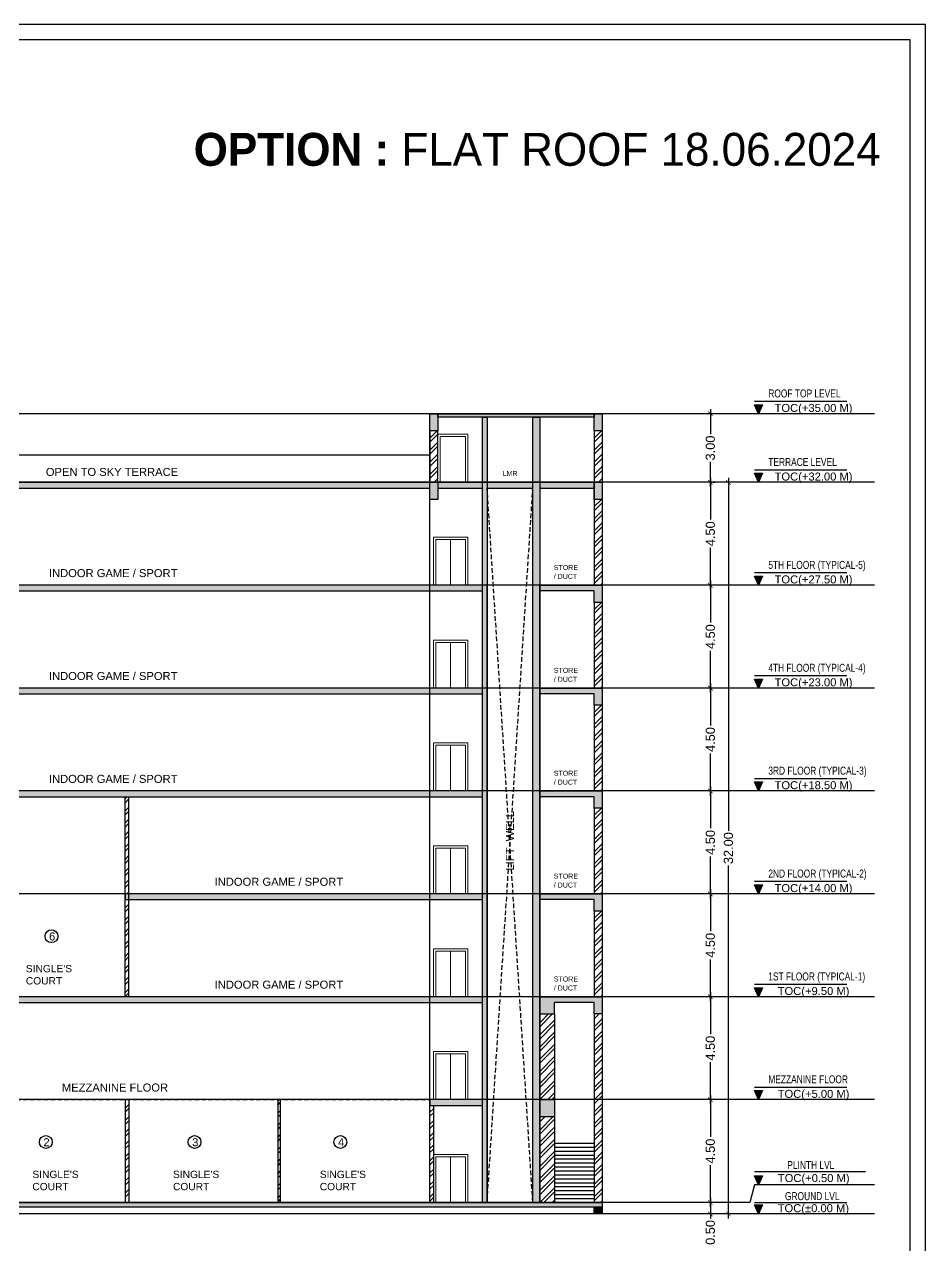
# Model space of a CAD drawing. Header units: millimetres. Extents: x -634016 to -633680, y -35980 to -35884.
# Drawn here: x -633719.6 to -633680.2, y -35937.5 to -35884.1 of the extents above; entities that cross this region are included whole.
import ezdxf
from ezdxf.enums import TextEntityAlignment as Align

# ---------------------------------------------------------------- set-up
doc = ezdxf.new("R2010")
doc.units = ezdxf.units.MM
doc.header["$LTSCALE"] = 200
doc.header["$MEASUREMENT"] = 0
doc.header["$PDMODE"] = 3
doc.linetypes.add('HIDDEN', pattern=[0.375, 0.25, -0.125])
doc.linetypes.add('SECTION 1$0$LEVELS$0$CENTER', pattern=[50.8, 31.75, -6.35, 6.35, -6.35])
doc.layers.get('0').update_dxf_attribs({"linetype": 'CONTINUOUS'})
doc.layers.get('DEFPOINTS').update_dxf_attribs({"color": 11, "linetype": 'CONTINUOUS'})
for name, color, linetype in [('a-grid', 251, 'SECTION 1$0$LEVELS$0$CENTER'), ('a-level mark', 7, 'CONTINUOUS'), ('a-rcc', 7, 'CONTINUOUS'), ('a-text', 7, 'CONTINUOUS'), ('COL', 253, 'CONTINUOUS'), ('hatch', 253, 'CONTINUOUS'), ('STAIR', 252, 'CONTINUOUS'), ('Wall', 7, 'CONTINUOUS')]:
    doc.layers.add(name, color=color, linetype=linetype)
for name, color, linetype, lineweight in [('DIM', 11, 'CONTINUOUS', 25), ('LEGEND', 3, 'CONTINUOUS', 25), ('Text', 7, 'CONTINUOUS', 100)]:
    doc.layers.add(name, color=color, linetype=linetype, lineweight=lineweight)
doc.styles.add('Arial', font='arial.ttf')
doc.styles.add('LODHA STANDERD', font='sanss___.ttf')
doc.styles.add('style1', font='arial.ttf', dxfattribs={"height": 6})
doc.dimstyles.new('Copy of STANDARD', dxfattribs={"dimtxt": 0.4, "dimasz": 0.2, "dimexe": 0.2, "dimexo": 0.2, "dimgap": 0.09, "dimtad": 0, "dimzin": 0, "dimdsep": 46, "dimtxsty": 'Arial', "dimblk": 'ARCHTICK', "dimcen": 0.09, "dimdle": 0.2, "dimclrd": 253, "dimclre": 253, "dimclrt": 7, "dimadec": 0, "dimazin": 0, "dimtfac": 1, "dimtofl": 0, "dimtmove": 0, "dimatfit": 3, "dimldrblk": 'ARCHTICK', "dimfxl": 0.18, "dimtolj": 1, "dimtzin": 0, "dimarcsym": 0})
pattern_1 = [(45, (914.57083, -24.0002), (-0.26516504294, 0.26516504294), []), (45, (914.7476, -24.0002), (-0.26516504294, 0.26516504294), [])]
pattern_2 = [(45, (1973.47316, -250.89593), (-0.26516504294, 0.26516504294), []), (45, (1973.64993, -250.89593), (-0.26516504294, 0.26516504294), [])]

# ---------------------------------------------------------------- blocks, each defined once
blk = doc.blocks.new('_ArchTick')
at = {"color": 0, "linetype": 'ByBlock', "const_width": 0.15}
blk.add_lwpolyline([(-0.5, -0.5), (0.5, 0.5)], dxfattribs=at)
blk = doc.blocks.new('*D130')
at = {"layer": 'DEFPOINTS', "color": 0, "transparency": 16777216}
for p in [(-633689.603, -35931.166), (-633689.603, -35931.166), (-633689.603, -35935.666)]:
    blk.add_point(p, dxfattribs=at)
at = {"layer": 'DIM', "color": 253, "lineweight": -2, "transparency": 16777216}
for p, q in [((-633689.603, -35930.966), (-633689.603, -35932.799)), ((-633689.803, -35931.166), (-633689.803, -35931.166)), ((-633689.603, -35935.866), (-633689.603, -35934.033)), ((-633689.803, -35935.666), (-633689.803, -35935.666))]:
    blk.add_line(p, q, dxfattribs=at)
at = {"layer": 'DIM', "color": 253, "lineweight": -2, "transparency": 16777216, "xscale": 0.2, "yscale": 0.2, "zscale": 0.2}
for p, rotation in [((-633689.603, -35931.166), 90), ((-633689.603, -35935.666), 270)]:
    blk.add_blockref('_ArchTick', p, dxfattribs=dict(at, rotation=rotation))
at = {"layer": 'DIM', "color": 7, "transparency": 16777216, "insert": (-633689.603, -35933.416), "char_height": 0.4, "attachment_point": 5, "rotation": 90, "style": 'Arial'}
blk.add_mtext('\\A1;4.50', dxfattribs=at)
blk = doc.blocks.new('*D131')
at = {"layer": 'DEFPOINTS', "color": 0, "transparency": 16777216}
for p in [(-633689.603, -35926.666), (-633689.603, -35926.666), (-633689.603, -35931.166)]:
    blk.add_point(p, dxfattribs=at)
at = {"layer": 'DIM', "color": 253, "lineweight": -2, "transparency": 16777216}
for p, q in [((-633689.803, -35926.666), (-633689.803, -35926.666)), ((-633689.603, -35926.466), (-633689.603, -35928.299)), ((-633689.603, -35931.366), (-633689.603, -35929.533)), ((-633689.803, -35931.166), (-633689.803, -35931.166))]:
    blk.add_line(p, q, dxfattribs=at)
at = {"layer": 'DIM', "color": 253, "lineweight": -2, "transparency": 16777216, "xscale": 0.2, "yscale": 0.2, "zscale": 0.2}
for p, rotation in [((-633689.603, -35926.666), 90), ((-633689.603, -35931.166), 270)]:
    blk.add_blockref('_ArchTick', p, dxfattribs=dict(at, rotation=rotation))
at = {"layer": 'DIM', "color": 7, "transparency": 16777216, "insert": (-633689.603, -35928.916), "char_height": 0.4, "attachment_point": 5, "rotation": 90, "style": 'Arial'}
blk.add_mtext('\\A1;4.50', dxfattribs=at)
blk = doc.blocks.new('*D132')
at = {"layer": 'DEFPOINTS', "color": 0, "transparency": 16777216}
for p in [(-633689.603, -35922.166), (-633689.603, -35922.166), (-633689.603, -35926.666)]:
    blk.add_point(p, dxfattribs=at)
at = {"layer": 'DIM', "color": 253, "lineweight": -2, "transparency": 16777216}
for p, q in [((-633689.803, -35922.166), (-633689.803, -35922.166)), ((-633689.603, -35921.966), (-633689.603, -35923.799)), ((-633689.603, -35926.866), (-633689.603, -35925.033)), ((-633689.803, -35926.666), (-633689.803, -35926.666))]:
    blk.add_line(p, q, dxfattribs=at)
at = {"layer": 'DIM', "color": 253, "lineweight": -2, "transparency": 16777216, "xscale": 0.2, "yscale": 0.2, "zscale": 0.2}
for p, rotation in [((-633689.603, -35922.166), 90), ((-633689.603, -35926.666), 270)]:
    blk.add_blockref('_ArchTick', p, dxfattribs=dict(at, rotation=rotation))
at = {"layer": 'DIM', "color": 7, "transparency": 16777216, "insert": (-633689.603, -35924.416), "char_height": 0.4, "attachment_point": 5, "rotation": 90, "style": 'Arial'}
blk.add_mtext('\\A1;4.50', dxfattribs=at)
blk = doc.blocks.new('*D133')
at = {"layer": 'DEFPOINTS', "color": 0, "transparency": 16777216}
for p in [(-633689.603, -35917.666), (-633689.603, -35917.666), (-633689.603, -35922.166)]:
    blk.add_point(p, dxfattribs=at)
at = {"layer": 'DIM', "color": 253, "lineweight": -2, "transparency": 16777216}
for p, q in [((-633689.603, -35917.466), (-633689.603, -35919.299)), ((-633689.803, -35917.666), (-633689.803, -35917.666)), ((-633689.603, -35922.366), (-633689.603, -35920.533)), ((-633689.803, -35922.166), (-633689.803, -35922.166))]:
    blk.add_line(p, q, dxfattribs=at)
at = {"layer": 'DIM', "color": 253, "lineweight": -2, "transparency": 16777216, "xscale": 0.2, "yscale": 0.2, "zscale": 0.2}
for p, rotation in [((-633689.603, -35917.666), 90), ((-633689.603, -35922.166), 270)]:
    blk.add_blockref('_ArchTick', p, dxfattribs=dict(at, rotation=rotation))
at = {"layer": 'DIM', "color": 7, "transparency": 16777216, "insert": (-633689.603, -35919.916), "char_height": 0.4, "attachment_point": 5, "rotation": 90, "style": 'Arial'}
blk.add_mtext('\\A1;4.50', dxfattribs=at)
blk = doc.blocks.new('*D134')
at = {"layer": 'DEFPOINTS', "color": 0, "transparency": 16777216}
for p in [(-633689.603, -35913.166), (-633689.603, -35913.166), (-633689.603, -35917.666)]:
    blk.add_point(p, dxfattribs=at)
at = {"layer": 'DIM', "color": 253, "lineweight": -2, "transparency": 16777216}
for p, q in [((-633689.803, -35913.166), (-633689.803, -35913.166)), ((-633689.603, -35912.966), (-633689.603, -35914.799)), ((-633689.603, -35917.866), (-633689.603, -35916.033)), ((-633689.803, -35917.666), (-633689.803, -35917.666))]:
    blk.add_line(p, q, dxfattribs=at)
at = {"layer": 'DIM', "color": 253, "lineweight": -2, "transparency": 16777216, "xscale": 0.2, "yscale": 0.2, "zscale": 0.2}
for p, rotation in [((-633689.603, -35913.166), 90), ((-633689.603, -35917.666), 270)]:
    blk.add_blockref('_ArchTick', p, dxfattribs=dict(at, rotation=rotation))
at = {"layer": 'DIM', "color": 7, "transparency": 16777216, "insert": (-633689.603, -35915.416), "char_height": 0.4, "attachment_point": 5, "rotation": 90, "style": 'Arial'}
blk.add_mtext('\\A1;4.50', dxfattribs=at)
blk = doc.blocks.new('*D135')
at = {"layer": 'DEFPOINTS', "color": 0, "transparency": 16777216}
for p in [(-633689.603, -35908.666), (-633689.603, -35908.666), (-633689.603, -35913.166)]:
    blk.add_point(p, dxfattribs=at)
at = {"layer": 'DIM', "color": 253, "lineweight": -2, "transparency": 16777216}
for p, q in [((-633689.603, -35908.466), (-633689.603, -35910.299)), ((-633689.803, -35908.666), (-633689.803, -35908.666)), ((-633689.603, -35913.366), (-633689.603, -35911.533)), ((-633689.803, -35913.166), (-633689.803, -35913.166))]:
    blk.add_line(p, q, dxfattribs=at)
at = {"layer": 'DIM', "color": 253, "lineweight": -2, "transparency": 16777216, "xscale": 0.2, "yscale": 0.2, "zscale": 0.2}
for p, rotation in [((-633689.603, -35908.666), 90), ((-633689.603, -35913.166), 270)]:
    blk.add_blockref('_ArchTick', p, dxfattribs=dict(at, rotation=rotation))
at = {"layer": 'DIM', "color": 7, "transparency": 16777216, "insert": (-633689.603, -35910.916), "char_height": 0.4, "attachment_point": 5, "rotation": 90, "style": 'Arial'}
blk.add_mtext('\\A1;4.50', dxfattribs=at)
blk = doc.blocks.new('*D136')
at = {"layer": 'DEFPOINTS', "color": 0, "transparency": 16777216}
for p in [(-633688.811, -35904.166), (-633688.811, -35904.166), (-633688.811, -35936.166)]:
    blk.add_point(p, dxfattribs=at)
at = {"layer": 'DIM', "color": 253, "lineweight": -2, "transparency": 16777216}
for p, q in [((-633689.011, -35904.166), (-633689.011, -35904.166)), ((-633688.811, -35903.966), (-633688.811, -35919.402)), ((-633688.811, -35936.366), (-633688.811, -35920.93)), ((-633689.011, -35936.166), (-633689.011, -35936.166))]:
    blk.add_line(p, q, dxfattribs=at)
at = {"layer": 'DIM', "color": 253, "lineweight": -2, "transparency": 16777216, "xscale": 0.2, "yscale": 0.2, "zscale": 0.2}
for p, rotation in [((-633688.811, -35904.166), 90), ((-633688.811, -35936.166), 270)]:
    blk.add_blockref('_ArchTick', p, dxfattribs=dict(at, rotation=rotation))
at = {"layer": 'DIM', "color": 7, "transparency": 16777216, "insert": (-633688.811, -35920.166), "char_height": 0.4, "attachment_point": 5, "rotation": 90, "style": 'Arial'}
blk.add_mtext('\\A1;32.00', dxfattribs=at)
blk = doc.blocks.new('*D137')
at = {"layer": 'DEFPOINTS', "color": 0, "transparency": 16777216}
for p in [(-633689.603, -35935.666), (-633689.603, -35936.166), (-633689.603, -35936.166)]:
    blk.add_point(p, dxfattribs=at)
at = {"layer": 'DIM', "color": 253, "lineweight": -2, "transparency": 16777216}
for p, q in [((-633689.803, -35935.666), (-633689.803, -35935.666)), ((-633689.603, -35935.466), (-633689.603, -35936.166)), ((-633689.803, -35936.166), (-633689.803, -35936.166)), ((-633689.603, -35936.166), (-633689.603, -35936.366))]:
    blk.add_line(p, q, dxfattribs=at)
at = {"layer": 'DIM', "color": 253, "lineweight": -2, "transparency": 16777216, "xscale": 0.2, "yscale": 0.2, "zscale": 0.2}
for p, rotation in [((-633689.603, -35935.666), 90), ((-633689.603, -35936.166), 270)]:
    blk.add_blockref('_ArchTick', p, dxfattribs=dict(at, rotation=rotation))
at = {"layer": 'DIM', "color": 7, "transparency": 16777216, "insert": (-633689.603, -35936.974), "char_height": 0.4, "attachment_point": 5, "rotation": 90, "style": 'Arial'}
blk.add_mtext('\\A1;0.50', dxfattribs=at)
blk = doc.blocks.new('*D138')
at = {"layer": 'DEFPOINTS', "color": 0, "transparency": 16777216}
for p in [(-633689.687, -35904.166), (-633689.603, -35904.166), (-633689.603, -35908.666)]:
    blk.add_point(p, dxfattribs=at)
at = {"layer": 'DIM', "color": 253, "lineweight": -2, "transparency": 16777216}
for p, q in [((-633689.603, -35903.966), (-633689.603, -35905.799)), ((-633689.487, -35904.166), (-633689.403, -35904.166)), ((-633689.603, -35908.866), (-633689.603, -35907.033)), ((-633689.803, -35908.666), (-633689.803, -35908.666))]:
    blk.add_line(p, q, dxfattribs=at)
at = {"layer": 'DIM', "color": 253, "lineweight": -2, "transparency": 16777216, "xscale": 0.2, "yscale": 0.2, "zscale": 0.2}
for p, rotation in [((-633689.603, -35904.166), 90), ((-633689.603, -35908.666), 270)]:
    blk.add_blockref('_ArchTick', p, dxfattribs=dict(at, rotation=rotation))
at = {"layer": 'DIM', "color": 7, "transparency": 16777216, "insert": (-633689.603, -35906.416), "char_height": 0.4, "attachment_point": 5, "rotation": 90, "style": 'Arial'}
blk.add_mtext('\\A1;4.50', dxfattribs=at)
blk = doc.blocks.new('*D139')
at = {"layer": 'DEFPOINTS', "color": 0, "transparency": 16777216}
for p in [(-633689.611, -35901.166), (-633689.603, -35901.166), (-633689.687, -35904.166)]:
    blk.add_point(p, dxfattribs=at)
at = {"layer": 'DIM', "color": 253, "lineweight": -2, "transparency": 16777216}
for p, q in [((-633689.603, -35900.966), (-633689.603, -35902.057)), ((-633689.411, -35901.166), (-633689.403, -35901.166)), ((-633689.603, -35904.366), (-633689.603, -35903.274)), ((-633689.487, -35904.166), (-633689.403, -35904.166))]:
    blk.add_line(p, q, dxfattribs=at)
at = {"layer": 'DIM', "color": 253, "lineweight": -2, "transparency": 16777216, "xscale": 0.2, "yscale": 0.2, "zscale": 0.2}
for p, rotation in [((-633689.603, -35901.166), 90), ((-633689.603, -35904.166), 270)]:
    blk.add_blockref('_ArchTick', p, dxfattribs=dict(at, rotation=rotation))
at = {"layer": 'DIM', "color": 7, "transparency": 16777216, "insert": (-633689.603, -35902.666), "char_height": 0.4, "attachment_point": 5, "rotation": 90, "style": 'Arial'}
blk.add_mtext('\\A1;3.00', dxfattribs=at)

msp = doc.modelspace()

# ---------------------------------------------------------------- hatches: boundary and pattern name
h = msp.add_hatch()
h.set_pattern_fill('ANSI32', color=8, style=0)
h.set_pattern_definition([(45, (1966.2867, -220.89593), (-0.26516504294, 0.26516504294), []), (45, (1966.4635, -220.89593), (-0.26516504294, 0.26516504294), [])])
h.paths.add_polyline_path([(-633701.519, -35901.916), (-633701.869, -35901.916), (-633701.869, -35904.166), (-633701.519, -35904.166)])
h = msp.add_hatch()
h.set_pattern_fill('ANSI32', color=8, style=0)
h.set_pattern_definition([(45, (1973.47316, -220.89593), (-0.26516504294, 0.26516504294), []), (45, (1973.64993, -220.89593), (-0.26516504294, 0.26516504294), [])])
h.paths.add_polyline_path([(-633694.332, -35901.916), (-633694.682, -35901.916), (-633694.682, -35904.166), (-633694.332, -35904.166)])
h = msp.add_hatch()
h.set_pattern_fill('ANSI32', color=8, style=0)
h.set_pattern_definition([(45, (1973.47316, -223.89593), (-0.26516504294, 0.26516504294), []), (45, (1973.64993, -223.89593), (-0.26516504294, 0.26516504294), [])])
h.paths.add_polyline_path([(-633694.332, -35904.916), (-633694.682, -35904.916), (-633694.682, -35908.666), (-633694.332, -35908.666)])
h = msp.add_hatch()
h.set_pattern_fill('ANSI32', color=8, style=0)
h.set_pattern_definition([(45, (1973.47316, -228.39593), (-0.26516504294, 0.26516504294), []), (45, (1973.64993, -228.39593), (-0.26516504294, 0.26516504294), [])])
h.paths.add_polyline_path([(-633694.332, -35909.416), (-633694.682, -35909.416), (-633694.682, -35913.166), (-633694.332, -35913.166)])
h = msp.add_hatch()
h.set_pattern_fill('ANSI32', color=8, style=0)
h.set_pattern_definition([(45, (1973.47316, -232.89593), (-0.26516504294, 0.26516504294), []), (45, (1973.64993, -232.89593), (-0.26516504294, 0.26516504294), [])])
h.paths.add_polyline_path([(-633694.332, -35913.916), (-633694.682, -35913.916), (-633694.682, -35917.666), (-633694.332, -35917.666)])
h = msp.add_hatch()
h.set_pattern_fill('ANSI32', color=8, style=0)
h.set_pattern_definition(pattern_1)
h.paths.add_polyline_path([(-633721.726, -35922.166), (-633721.876, -35922.166), (-633721.876, -35926.666), (-633721.726, -35926.666)])
h.paths.add_polyline_path([(-633715.056, -35922.416), (-633715.206, -35922.416), (-633715.206, -35926.666), (-633715.056, -35926.666)])
h.paths.add_polyline_path([(-633715.056, -35917.916), (-633715.206, -35917.916), (-633715.206, -35922.166), (-633715.056, -35922.166)])
h = msp.add_hatch()
h.set_pattern_fill('ANSI32', color=8, style=0)
h.set_pattern_definition([(45, (1973.47316, -237.39593), (-0.26516504294, 0.26516504294), []), (45, (1973.64993, -237.39593), (-0.26516504294, 0.26516504294), [])])
h.paths.add_polyline_path([(-633694.332, -35918.416), (-633694.682, -35918.416), (-633694.682, -35922.166), (-633694.332, -35922.166)])
h = msp.add_hatch()
h.set_pattern_fill('ANSI32', color=8, style=0)
h.set_pattern_definition([(45, (1973.47316, -241.89593), (-0.26516504294, 0.26516504294), []), (45, (1973.64993, -241.89593), (-0.26516504294, 0.26516504294), [])])
h.paths.add_polyline_path([(-633694.332, -35922.916), (-633694.682, -35922.916), (-633694.682, -35926.666), (-633694.332, -35926.666)])
h = msp.add_hatch()
h.set_pattern_fill('ANSI32', color=8, style=0)
h.set_pattern_definition([(45, (1591.7416, -47.22778), (-0.26516504294, 0.26516504294), []), (45, (1591.91838, -47.22778), (-0.26516504294, 0.26516504294), [])])
h.paths.add_polyline_path([(-633696.419, -35927.416), (-633697.069, -35927.416), (-633697.069, -35931.166), (-633696.419, -35931.166)])
h = msp.add_hatch()
h.set_pattern_fill('ANSI32', color=8, style=0)
h.set_pattern_definition(pattern_2)
h.paths.add_polyline_path([(-633694.332, -35927.416), (-633694.682, -35927.416), (-633694.682, -35935.666), (-633694.332, -35935.666)])
h = msp.add_hatch()
h.set_pattern_fill('ANSI32', color=8, style=0)
h.set_pattern_definition(pattern_2)
h.paths.add_polyline_path([(-633728.945, -35931.916), (-633729.365, -35931.916), (-633729.365, -35935.666), (-633728.945, -35935.666)])
h.paths.add_polyline_path([(-633721.726, -35931.916), (-633722.593, -35931.916), (-633722.593, -35935.666), (-633721.726, -35935.666)])
h.paths.add_polyline_path([(-633715.049, -35931.166), (-633715.207, -35931.166), (-633715.207, -35935.666), (-633715.049, -35935.666)])
h.paths.add_polyline_path([(-633708.421, -35931.166), (-633708.529, -35931.166), (-633708.529, -35935.666), (-633708.421, -35935.666)])
h = msp.add_hatch()
h.set_pattern_fill('ANSI32', color=8, style=0)
h.set_pattern_definition(pattern_1)
h.paths.add_polyline_path([(-633701.719, -35931.416), (-633701.869, -35931.416), (-633701.869, -35935.666), (-633701.719, -35935.666)])
h = msp.add_hatch()
h.set_pattern_fill('ANSI32', color=8, style=0)
h.set_pattern_definition(pattern_2)
h.paths.add_polyline_path([(-633696.419, -35931.916), (-633697.069, -35931.916), (-633697.069, -35935.666), (-633696.419, -35935.666)])
at = {"layer": 'a-level mark'}
for points in [[(-633687.677, -35900.771), (-633687.318, -35900.771), (-633687.497, -35901.166)], [(-633687.677, -35903.771), (-633687.318, -35903.771), (-633687.497, -35904.166)], [(-633687.677, -35908.271), (-633687.318, -35908.271), (-633687.497, -35908.666)], [(-633687.677, -35912.771), (-633687.318, -35912.771), (-633687.497, -35913.166)], [(-633687.677, -35917.271), (-633687.318, -35917.271), (-633687.497, -35917.666)], [(-633687.677, -35921.771), (-633687.318, -35921.771), (-633687.497, -35922.166)], [(-633687.677, -35926.271), (-633687.318, -35926.271), (-633687.497, -35926.666)], [(-633687.677, -35930.771), (-633687.318, -35930.771), (-633687.497, -35931.166)], [(-633687.677, -35934.495), (-633687.318, -35934.495), (-633687.497, -35934.89)], [(-633687.677, -35935.771), (-633687.318, -35935.771), (-633687.497, -35936.166)]]:
    msp.add_hatch(color=9, dxfattribs=at).paths.add_polyline_path(points)
at = {"layer": 'COL'}
h = msp.add_hatch(color=256, dxfattribs=at)
h.dxf.hatch_style = 1
h.paths.add_polyline_path([(-633701.869, -35901.916), (-633701.519, -35901.916), (-633701.519, -35901.166), (-633701.869, -35901.166)])
h = msp.add_hatch(color=256, dxfattribs=at)
h.dxf.hatch_style = 1
h.paths.add_polyline_path([(-633694.682, -35901.316), (-633701.519, -35901.316), (-633701.519, -35901.166), (-633694.682, -35901.166)])
h = msp.add_hatch(color=256, dxfattribs=at)
h.dxf.hatch_style = 1
h.paths.add_polyline_path([(-633699.369, -35935.666), (-633699.569, -35935.666), (-633699.569, -35901.316), (-633699.369, -35901.316)])
h = msp.add_hatch(color=256, dxfattribs=at)
h.dxf.hatch_style = 1
h.paths.add_polyline_path([(-633697.069, -35935.666), (-633697.369, -35935.666), (-633697.369, -35901.316), (-633697.069, -35901.316)])
h = msp.add_hatch(color=256, dxfattribs=at)
h.dxf.hatch_style = 1
h.paths.add_polyline_path([(-633694.682, -35901.916), (-633694.332, -35901.916), (-633694.332, -35901.166), (-633694.682, -35901.166)])
h = msp.add_hatch(color=256, dxfattribs=at)
h.dxf.hatch_style = 1
h.paths.add_polyline_path([(-633701.869, -35904.166), (-633735.645, -35904.166), (-633735.645, -35904.416), (-633701.869, -35904.416)])
h = msp.add_hatch(color=256, dxfattribs=at)
h.dxf.hatch_style = 1
h.paths.add_polyline_path([(-633701.869, -35904.916), (-633701.519, -35904.916), (-633701.519, -35904.166), (-633701.869, -35904.166)])
h = msp.add_hatch(color=256, dxfattribs=at)
h.dxf.hatch_style = 1
h.paths.add_polyline_path([(-633694.682, -35904.166), (-633697.069, -35904.166), (-633697.069, -35904.416), (-633694.682, -35904.416)])
h.paths.add_polyline_path([(-633697.369, -35904.166), (-633699.369, -35904.166), (-633699.369, -35904.416), (-633697.369, -35904.416)])
h.paths.add_polyline_path([(-633699.569, -35904.166), (-633701.519, -35904.166), (-633701.519, -35904.416), (-633699.569, -35904.416)])
h = msp.add_hatch(color=256, dxfattribs=at)
h.dxf.hatch_style = 1
h.paths.add_polyline_path([(-633694.682, -35904.916), (-633694.332, -35904.916), (-633694.332, -35904.166), (-633694.682, -35904.166)])
h = msp.add_hatch(color=256, dxfattribs=at)
h.dxf.hatch_style = 1
h.paths.add_polyline_path([(-633699.569, -35908.666), (-633729.215, -35908.666), (-633729.215, -35908.916), (-633699.569, -35908.916)])
h = msp.add_hatch(color=256, dxfattribs=at)
h.dxf.hatch_style = 1
h.paths.add_polyline_path([(-633694.332, -35917.666), (-633697.069, -35917.666), (-633697.069, -35917.916), (-633694.682, -35917.916), (-633694.682, -35918.416), (-633694.332, -35918.416)])
h.paths.add_polyline_path([(-633694.332, -35913.166), (-633697.069, -35913.166), (-633697.069, -35913.416), (-633694.682, -35913.416), (-633694.682, -35913.916), (-633694.332, -35913.916)])
h.paths.add_polyline_path([(-633694.332, -35908.666), (-633697.069, -35908.666), (-633697.069, -35908.916), (-633694.682, -35908.916), (-633694.682, -35909.416), (-633694.332, -35909.416)])
h = msp.add_hatch(color=256, dxfattribs=at)
h.dxf.hatch_style = 1
h.paths.add_polyline_path([(-633694.682, -35909.416), (-633694.332, -35909.416), (-633694.332, -35908.666), (-633694.682, -35908.666)])
h = msp.add_hatch(color=256, dxfattribs=at)
h.dxf.hatch_style = 1
h.paths.add_polyline_path([(-633699.569, -35913.166), (-633729.215, -35913.166), (-633729.215, -35913.416), (-633699.569, -35913.416)])
h = msp.add_hatch(color=256, dxfattribs=at)
h.dxf.hatch_style = 1
h.paths.add_polyline_path([(-633694.332, -35922.166), (-633697.069, -35922.166), (-633697.069, -35922.416), (-633694.682, -35922.416), (-633694.682, -35922.916), (-633694.332, -35922.916)])
h.paths.add_polyline_path([(-633694.682, -35918.416), (-633694.332, -35918.416), (-633694.332, -35917.666), (-633697.069, -35917.666), (-633697.069, -35917.916), (-633694.682, -35917.916)])
h.paths.add_polyline_path([(-633694.332, -35913.166), (-633697.069, -35913.166), (-633697.069, -35913.416), (-633694.682, -35913.416), (-633694.682, -35913.916), (-633694.332, -35913.916)])
h = msp.add_hatch(color=256, dxfattribs=at)
h.dxf.hatch_style = 1
h.paths.add_polyline_path([(-633699.569, -35917.666), (-633729.215, -35917.666), (-633729.215, -35917.916), (-633699.569, -35917.916)])
h = msp.add_hatch(color=256, dxfattribs=at)
h.dxf.hatch_style = 1
h.paths.add_polyline_path([(-633699.569, -35922.166), (-633715.206, -35922.166), (-633715.206, -35922.416), (-633699.569, -35922.416)])
h = msp.add_hatch(color=256, dxfattribs=at)
h.dxf.hatch_style = 1
h.paths.add_polyline_path([(-633699.569, -35926.666), (-633728.945, -35926.666), (-633728.945, -35926.916), (-633699.569, -35926.916)])
h = msp.add_hatch(color=256, dxfattribs=at)
h.dxf.hatch_style = 1
h.paths.add_polyline_path([(-633697.069, -35926.666), (-633697.069, -35927.416), (-633696.419, -35927.416), (-633696.419, -35926.916), (-633694.682, -35926.916), (-633694.682, -35927.416), (-633694.332, -35927.416), (-633694.332, -35926.666)])
h.paths.add_polyline_path([(-633696.419, -35931.916), (-633696.419, -35931.166), (-633697.069, -35931.166), (-633697.069, -35931.916)])
h = msp.add_hatch(color=256, dxfattribs=at)
h.dxf.hatch_style = 1
h.paths.add_polyline_path([(-633699.569, -35931.166), (-633701.869, -35931.166), (-633701.869, -35931.416), (-633699.569, -35931.416)])
h = msp.add_hatch(color=256, dxfattribs=at)
h.dxf.hatch_style = 1
h.paths.add_polyline_path([(-633694.332, -35935.866), (-633694.332, -35935.666), (-633736.245, -35935.666), (-633736.245, -35935.866)])
h = msp.add_hatch(color=256, dxfattribs=at)
h.dxf.hatch_style = 1
h.paths.add_polyline_path([(-633694.332, -35936.166), (-633694.332, -35935.866), (-633694.682, -35935.866), (-633694.682, -35936.166)])

# ---------------------------------------------------------------- linework, layer by layer
for points in [[(-633680.187, -35980.035), (-633680.187, -35884.139), (-633847.473, -35884.139), (-633847.473, -35980.035)], [(-633680.867, -35979.355), (-633680.867, -35884.819), (-633846.793, -35884.819), (-633846.793, -35979.355)], [(-633699.369, -35935.666), (-633699.569, -35935.666), (-633699.569, -35901.316), (-633699.369, -35901.316)], [(-633697.069, -35935.666), (-633697.369, -35935.666), (-633697.369, -35901.316), (-633697.069, -35901.316)], [(-633701.869, -35904.166), (-633735.645, -35904.166), (-633735.645, -35904.416), (-633701.869, -35904.416)], [(-633699.569, -35904.166), (-633701.519, -35904.166), (-633701.519, -35904.416), (-633699.569, -35904.416)], [(-633697.369, -35904.166), (-633699.369, -35904.166), (-633699.369, -35904.416), (-633697.369, -35904.416)], [(-633694.682, -35904.166), (-633697.069, -35904.166), (-633697.069, -35904.416), (-633694.682, -35904.416)]]:
    msp.add_lwpolyline(points, close=True)
at = {"layer": 'a-grid', "ltscale": 0.2}
for p, q in [((-633682.418, -35901.166), (-633739.241, -35901.166)), ((-633682.418, -35904.166), (-633739.241, -35904.166)), ((-633682.418, -35908.666), (-633739.241, -35908.666)), ((-633682.418, -35913.166), (-633739.241, -35913.166)), ((-633682.418, -35917.666), (-633739.241, -35917.666)), ((-633682.418, -35922.166), (-633739.241, -35922.166)), ((-633682.418, -35926.666), (-633739.241, -35926.666)), ((-633682.418, -35931.166), (-633739.241, -35931.166)), ((-633696.419, -35933.069), (-633694.682, -35933.069)), ((-633696.419, -35933.242), (-633694.682, -35933.242)), ((-633696.419, -35933.415), (-633694.682, -35933.415)), ((-633696.419, -35933.588), (-633694.682, -35933.588)), ((-633696.419, -35933.761), (-633694.682, -35933.761)), ((-633696.419, -35933.934), (-633694.682, -35933.934)), ((-633696.419, -35934.107), (-633694.682, -35934.107)), ((-633696.419, -35934.28), (-633694.682, -35934.28)), ((-633696.419, -35934.453), (-633694.682, -35934.453)), ((-633696.419, -35934.626), (-633694.682, -35934.626)), ((-633696.419, -35934.799), (-633694.682, -35934.799)), ((-633696.419, -35934.972), (-633694.682, -35934.972)), ((-633696.419, -35935.145), (-633694.682, -35935.145)), ((-633696.419, -35935.318), (-633694.682, -35935.318)), ((-633696.419, -35935.491), (-633694.682, -35935.491)), ((-633682.418, -35936.166), (-633739.241, -35936.166))]:
    msp.add_line(p, q, dxfattribs=at)
at = {"layer": 'a-grid', "color": 7, "lineweight": 13, "ltscale": 0.2}
for p, q in [((-633700.969, -35906.666), (-633700.969, -35908.666)), ((-633700.969, -35911.166), (-633700.969, -35913.166)), ((-633700.969, -35915.666), (-633700.969, -35917.666)), ((-633700.969, -35920.166), (-633700.969, -35922.166)), ((-633700.969, -35924.666), (-633700.969, -35926.666)), ((-633700.969, -35929.166), (-633700.969, -35931.166)), ((-633700.969, -35933.666), (-633700.969, -35935.666))]:
    msp.add_line(p, q, dxfattribs=at)
for points in [[(-633700.219, -35902.066), (-633701.519, -35902.066), (-633701.519, -35904.166), (-633700.219, -35904.166)], [(-633700.319, -35902.166), (-633701.419, -35902.166), (-633701.419, -35904.166), (-633700.319, -35904.166)], [(-633700.219, -35906.566), (-633701.719, -35906.566), (-633701.719, -35908.666), (-633700.219, -35908.666)], [(-633700.319, -35906.666), (-633701.619, -35906.666), (-633701.619, -35908.666), (-633700.319, -35908.666)], [(-633700.219, -35911.066), (-633701.719, -35911.066), (-633701.719, -35913.166), (-633700.219, -35913.166)], [(-633700.319, -35911.166), (-633701.619, -35911.166), (-633701.619, -35913.166), (-633700.319, -35913.166)], [(-633700.219, -35915.566), (-633701.719, -35915.566), (-633701.719, -35917.666), (-633700.219, -35917.666)], [(-633700.319, -35915.666), (-633701.619, -35915.666), (-633701.619, -35917.666), (-633700.319, -35917.666)], [(-633700.219, -35920.066), (-633701.719, -35920.066), (-633701.719, -35922.166), (-633700.219, -35922.166)], [(-633700.319, -35920.166), (-633701.619, -35920.166), (-633701.619, -35922.166), (-633700.319, -35922.166)], [(-633700.219, -35924.566), (-633701.719, -35924.566), (-633701.719, -35926.666), (-633700.219, -35926.666)], [(-633700.319, -35924.666), (-633701.619, -35924.666), (-633701.619, -35926.666), (-633700.319, -35926.666)], [(-633700.219, -35929.066), (-633701.719, -35929.066), (-633701.719, -35931.166), (-633700.219, -35931.166)], [(-633700.319, -35929.166), (-633701.619, -35929.166), (-633701.619, -35931.166), (-633700.319, -35931.166)], [(-633700.219, -35933.566), (-633701.719, -35933.566), (-633701.719, -35935.666), (-633700.219, -35935.666)], [(-633700.319, -35933.666), (-633701.619, -35933.666), (-633701.619, -35935.666), (-633700.319, -35935.666)]]:
    msp.add_lwpolyline(points, close=True, dxfattribs=at)
at = {"layer": 'a-grid', "ltscale": 0.2}
msp.add_lwpolyline([(-633682.418, -35934.89), (-633687.677, -35934.89), (-633687.876, -35935.666), (-633739.241, -35935.666)], dxfattribs=at)
at = {"layer": 'a-level mark', "color": 2}
for p, q in [((-633687.677, -35900.616), (-633683.637, -35900.616)), ((-633687.677, -35903.616), (-633683.637, -35903.616)), ((-633687.677, -35908.116), (-633683.637, -35908.116)), ((-633687.677, -35912.616), (-633683.637, -35912.616)), ((-633687.677, -35917.116), (-633683.637, -35917.116)), ((-633687.677, -35921.616), (-633683.637, -35921.616)), ((-633687.677, -35926.116), (-633683.637, -35926.116)), ((-633687.677, -35930.616), (-633683.637, -35930.616)), ((-633687.677, -35934.308), (-633682.809, -35934.308)), ((-633687.677, -35935.67, 0.004), (-633683.637, -35935.67, 0.004))]:
    msp.add_line(p, q, dxfattribs=at)
for points in [[(-633687.677, -35900.771), (-633687.318, -35900.771), (-633687.497, -35901.166), (-633687.497, -35901.166)], [(-633687.677, -35903.771), (-633687.318, -35903.771), (-633687.497, -35904.166), (-633687.497, -35904.166)], [(-633687.677, -35908.271), (-633687.318, -35908.271), (-633687.497, -35908.666), (-633687.497, -35908.666)], [(-633687.677, -35912.771), (-633687.318, -35912.771), (-633687.497, -35913.166), (-633687.497, -35913.166)], [(-633687.677, -35917.271), (-633687.318, -35917.271), (-633687.497, -35917.666), (-633687.497, -35917.666)], [(-633687.677, -35921.771), (-633687.318, -35921.771), (-633687.497, -35922.166), (-633687.497, -35922.166)], [(-633687.677, -35926.271), (-633687.318, -35926.271), (-633687.497, -35926.666), (-633687.497, -35926.666)], [(-633687.677, -35930.771), (-633687.318, -35930.771), (-633687.497, -35931.166), (-633687.497, -35931.166)], [(-633687.677, -35935.771), (-633687.318, -35935.771), (-633687.497, -35936.166), (-633687.497, -35936.166)]]:
    msp.add_lwpolyline(points, close=True, dxfattribs=at)
at = {"layer": 'a-level mark', "color": 2, "elevation": -0.004}
msp.add_lwpolyline([(-633687.677, -35934.495), (-633687.318, -35934.495), (-633687.497, -35934.89), (-633687.497, -35934.89)], close=True, dxfattribs=at)
at = {"layer": 'a-rcc'}
for p, q in [((-633701.869, -35935.666), (-633701.869, -35901.166)), ((-633699.569, -35935.666), (-633699.569, -35908.666)), ((-633699.369, -35935.666), (-633699.369, -35908.666)), ((-633697.369, -35935.666), (-633697.369, -35908.666)), ((-633697.069, -35935.666), (-633697.069, -35908.666))]:
    msp.add_line(p, q, dxfattribs=at)
for points in [[(-633701.869, -35901.166), (-633694.332, -35901.166), (-633694.332, -35901.916), (-633694.682, -35901.916), (-633694.682, -35901.166)], [(-633701.869, -35901.166), (-633701.519, -35901.166), (-633701.519, -35901.916), (-633701.869, -35901.916), (-633701.869, -35901.166)], [(-633736.245, -35904.166), (-633694.332, -35904.166), (-633694.332, -35904.916), (-633694.682, -35904.916), (-633694.682, -35904.166)], [(-633701.869, -35904.166), (-633701.519, -35904.166), (-633701.519, -35904.916), (-633701.869, -35904.916), (-633701.869, -35904.166)], [(-633697.069, -35908.666), (-633694.332, -35908.666), (-633694.332, -35909.416), (-633694.682, -35909.416), (-633694.682, -35908.916), (-633697.069, -35908.916)], [(-633697.069, -35913.166), (-633694.332, -35913.166), (-633694.332, -35913.916), (-633694.682, -35913.916), (-633694.682, -35913.416), (-633697.069, -35913.416)], [(-633697.069, -35917.666), (-633694.332, -35917.666), (-633694.332, -35918.416), (-633694.682, -35918.416), (-633694.682, -35917.916), (-633697.069, -35917.916)], [(-633697.069, -35922.166), (-633694.332, -35922.166), (-633694.332, -35922.916), (-633694.682, -35922.916), (-633694.682, -35922.416), (-633697.069, -35922.416)], [(-633697.069, -35926.666), (-633694.332, -35926.666), (-633694.332, -35927.416), (-633694.682, -35927.416), (-633694.682, -35926.916), (-633696.419, -35926.916)], [(-633697.069, -35926.666), (-633697.069, -35927.416), (-633696.419, -35927.416), (-633696.419, -35926.916)]]:
    msp.add_lwpolyline(points, dxfattribs=at)
for points in [[(-633694.682, -35901.316), (-633701.519, -35901.316), (-633701.519, -35901.166), (-633694.682, -35901.166)], [(-633701.519, -35901.916), (-633701.869, -35901.916), (-633701.869, -35904.166), (-633701.519, -35904.166)], [(-633699.569, -35908.666), (-633729.215, -35908.666), (-633729.215, -35908.916), (-633699.569, -35908.916)], [(-633699.569, -35913.166), (-633729.215, -35913.166), (-633729.215, -35913.416), (-633699.569, -35913.416)], [(-633699.569, -35917.666), (-633729.215, -35917.666), (-633729.215, -35917.916), (-633699.569, -35917.916)], [(-633699.569, -35922.166), (-633715.206, -35922.166), (-633715.206, -35922.416), (-633699.569, -35922.416)], [(-633699.569, -35926.666), (-633728.945, -35926.666), (-633728.945, -35926.916), (-633699.569, -35926.916)], [(-633699.569, -35931.166), (-633701.869, -35931.166), (-633701.869, -35931.416), (-633699.569, -35931.416)], [(-633701.719, -35935.666), (-633701.869, -35935.666), (-633701.869, -35931.416), (-633701.719, -35931.416)], [(-633696.419, -35931.916), (-633697.069, -35931.916), (-633697.069, -35931.166), (-633696.419, -35931.166)], [(-633694.332, -35935.866), (-633736.245, -35935.866), (-633736.245, -35935.666), (-633694.332, -35935.666)], [(-633694.332, -35936.166), (-633694.682, -35936.166), (-633694.682, -35935.866), (-633694.332, -35935.866)]]:
    msp.add_lwpolyline(points, close=True, dxfattribs=at)
at = {"layer": 'a-rcc', "linetype": 'HIDDEN', "ltscale": 0.004}
msp.add_lwpolyline([(-633729.268, -35931.166), (-633701.869, -35931.166)], dxfattribs=at)
at = {"layer": 'hatch'}
for centre in [(-633718.426, -35924.019), (-633718.673, -35933.019), (-633712.168, -35933.019), (-633705.788, -35933.019)]:
    msp.add_circle(centre, 0.28, dxfattribs=at)
at = {"layer": 'STAIR', "linetype": 'HIDDEN', "ltscale": 0.004}
for p, q in [((-633699.369, -35935.666), (-633697.369, -35904.416)), ((-633697.369, -35935.666), (-633699.369, -35904.416))]:
    msp.add_line(p, q, dxfattribs=at)
at = {"layer": 'Wall'}
for p, q in [((-633694.682, -35901.916), (-633694.682, -35905.666)), ((-633694.332, -35901.916), (-633694.332, -35905.666)), ((-633735.945, -35902.966), (-633701.869, -35902.966)), ((-633694.682, -35904.916), (-633694.682, -35908.666)), ((-633694.332, -35904.916), (-633694.332, -35908.666)), ((-633694.682, -35909.416), (-633694.682, -35913.166)), ((-633694.332, -35909.416), (-633694.332, -35913.166)), ((-633694.682, -35913.916), (-633694.682, -35917.666)), ((-633694.332, -35913.916), (-633694.332, -35917.666)), ((-633694.682, -35918.416), (-633694.682, -35922.166)), ((-633694.332, -35918.416), (-633694.332, -35922.166)), ((-633694.682, -35922.916), (-633694.682, -35926.666)), ((-633694.332, -35922.916), (-633694.332, -35926.666)), ((-633697.069, -35927.416), (-633697.069, -35931.166)), ((-633696.419, -35927.416), (-633696.419, -35931.166)), ((-633694.682, -35927.416), (-633694.682, -35931.166)), ((-633694.332, -35927.416), (-633694.332, -35931.166)), ((-633715.207, -35931.166), (-633715.207, -35935.666)), ((-633715.207, -35931.166), (-633715.049, -35931.166)), ((-633715.049, -35931.166), (-633715.049, -35935.666)), ((-633708.529, -35931.166), (-633708.529, -35935.666)), ((-633708.421, -35931.166), (-633708.421, -35935.666)), ((-633694.682, -35931.166), (-633694.682, -35935.666)), ((-633694.332, -35931.166), (-633694.332, -35935.666)), ((-633697.069, -35931.916), (-633697.069, -35935.666)), ((-633696.419, -35931.916), (-633696.419, -35935.666)), ((-633694.682, -35935.866), (-633694.682, -35936.166))]:
    msp.add_line(p, q, dxfattribs=at)
for points in [[(-633715.056, -35926.666), (-633715.206, -35926.666), (-633715.206, -35917.916), (-633715.056, -35917.916)], [(-633694.332, -35936.166), (-633736.245, -35936.166), (-633736.245, -35935.666), (-633694.332, -35935.666)]]:
    msp.add_lwpolyline(points, close=True, dxfattribs=at)
msp.add_lwpolyline([(-633708.529, -35931.166), (-633708.421, -35931.166)], dxfattribs=at)

# ---------------------------------------------------------------- texts
at = {"layer": 'a-text', "style": 'LODHA STANDERD', "width": 0.75}
for s, p in [('ROOF TOP LEVEL', (-633687.067, -35900.453)), ('TERRACE LEVEL', (-633687.067, -35903.453)), ('5TH FLOOR (TYPICAL-5)', (-633687.067, -35907.953)), ('4TH FLOOR (TYPICAL-4)', (-633687.067, -35912.453)), ('3RD FLOOR (TYPICAL-3)', (-633687.067, -35916.953)), ('2ND FLOOR (TYPICAL-2)', (-633687.067, -35921.453)), ('1ST FLOOR (TYPICAL-1)', (-633687.067, -35925.953)), ('MEZZANINE FLOOR', (-633687.067, -35930.453))]:
    msp.add_text(s, height=0.35, dxfattribs=at).set_placement(p)
at = {"layer": 'a-text', "color": 7, "style": 'LODHA STANDERD', "width": 0.75}
msp.add_text('PLINTH LVL', height=0.35, dxfattribs=at).set_placement((-633685.207, -35934.025), align=Align.MIDDLE_CENTER)
at = {"layer": 'a-text', "style": 'LODHA STANDERD', "width": 0.75}
msp.add_text('GROUND LVL', height=0.35, dxfattribs=at).set_placement((-633685.145, -35935.387, 0.004), align=Align.MIDDLE_CENTER)
at = {"layer": 'a-text', "char_height": 0.35, "width": 5.83355, "attachment_point": 5, "style": 'LODHA STANDERD'}
for s, insert in [('TOC(+{\\A1;\\fArial|b0|i0|c0|p34;\\C7;35.00 }M)', (-633685.088, -35900.966)), ('TOC(+{\\A1;\\fArial|b0|i0|c0|p34;\\C7;32.00 }M)', (-633685.088, -35903.966)), ('TOC(+{\\A1;\\fArial|b0|i0|c0|p34;\\C7;27.50 }M)', (-633685.088, -35908.466)), ('TOC(+{\\A1;\\fArial|b0|i0|c0|p34;\\C7;23.00 }M)', (-633685.088, -35912.966)), ('TOC(+{\\A1;\\fArial|b0|i0|c0|p34;\\C7;18.50 }M)', (-633685.088, -35917.466)), ('TOC(+1{\\A1;\\fArial|b0|i0|c0|p34;\\C7;4.00 }M)', (-633685.088, -35921.966)), ('TOC(+{\\A1;\\fArial|b0|i0|c0|p34;\\C7;9.50 }M)', (-633685.088, -35926.466)), ('TOC(+{\\A1;\\fArial|b0|i0|c0|p34;\\C7;5.00 }M)', (-633685.088, -35930.966)), ('TOC(+0.50 M)', (-633685.081, -35934.648)), ('TOC(±0.00 M)', (-633685.096, -35935.966, 0.004))]:
    msp.add_mtext(s, dxfattribs=dict(at, insert=insert))
at = {"layer": 'LEGEND', "color": 7, "style": 'style1'}
for s, p in [('LMR', (-633698.689, -35903.892)), ('STORE', (-633696.451, -35908.001)), ('/ DUCT', (-633696.451, -35908.392)), ('STORE', (-633696.451, -35912.501)), ('/ DUCT', (-633696.451, -35912.892)), ('STORE', (-633696.451, -35917.001)), ('/ DUCT', (-633696.451, -35917.392)), ('STORE', (-633696.451, -35921.501)), ('/ DUCT', (-633696.451, -35921.892)), ('/ DUCT', (-633696.451, -35926.392)), ('STORE', (-633696.451, -35926.001))]:
    msp.add_text(s, height=0.22, dxfattribs=at).set_placement(p)
at = {"layer": 'LEGEND', "color": 7, "attachment_point": 1, "style": 'style1'}
for s, insert, char_height, width in [('OPEN TO SKY TERRACE', (-633718.673, -35903.537), 0.35, 8.94938), ('INDOOR GAME / SPORT', (-633718.538, -35907.962), 0.35, 8.94938), ('INDOOR GAME / SPORT', (-633718.538, -35912.462), 0.35, 8.94938), ('INDOOR GAME / SPORT', (-633718.538, -35916.962), 0.35, 8.94938), ('INDOOR GAME / SPORT', (-633711.289, -35921.462), 0.35, 8.94938), ('6', (-633718.531, -35923.853), 0.35, 8.94938), ("SINGLE'S COURT ", (-633719.548, -35925.275), 0.32, 3.24219), ('INDOOR GAME / SPORT', (-633711.289, -35925.962), 0.35, 8.94938), ('MEZZANINE FLOOR', (-633717.97, -35930.462), 0.35, 8.94938), ('2', (-633718.778, -35932.853), 0.35, 8.94938), ('3', (-633712.273, -35932.853), 0.35, 8.94938), ('4', (-633705.893, -35932.853), 0.35, 8.94938), ("SINGLE'S COURT ", (-633719.262, -35934.275), 0.32, 3.24219), ("SINGLE'S COURT ", (-633713.111, -35934.275), 0.32, 3.24219), ("SINGLE'S COURT ", (-633706.69, -35934.275), 0.32, 3.24219)]:
    msp.add_mtext(s, dxfattribs=dict(at, insert=insert, char_height=char_height, width=width))
at = {"layer": 'LEGEND', "color": 7, "insert": (-633698.547, -35921.146), "char_height": 0.35, "width": 8.94938, "attachment_point": 1, "rotation": 90, "style": 'style1'}
msp.add_mtext('LIFT  WELL', dxfattribs=at)
at = {"layer": 'Text', "linetype": 'Continuous', "insert": (-633697.179, -35888.883), "char_height": 1.43919, "width": 29.08601, "attachment_point": 2}
msp.add_mtext('{\\fCentury Gothic|b1|i0|c0|p34;OPTION :\\fCentury Gothic|b0|i0|c0|p34; FLAT ROOF 18.06.2024}', dxfattribs=at)

# ---------------------------------------------------------------- dimensions: what is measured, and where the dimension line sits
at = {"layer": 'DIM', "color": 1}
dim = msp.add_linear_dim(base=(-633689.603, -35901.166), p1=(-633689.687, -35904.166), p2=(-633689.611, -35901.166), angle=90, dimstyle='Copy of STANDARD', override={"dimtmove": 1}, dxfattribs=at)
dim.commit()
dim.dimension.update_dxf_attribs({"geometry": '*D139', "text_midpoint": (-633689.603, -35902.666)})
at = {"layer": 'DIM'}
dim = msp.add_linear_dim(base=(-633689.603, -35904.166), p1=(-633689.603, -35908.666), p2=(-633689.687, -35904.166), angle=90, dimstyle='Copy of STANDARD', override={"dimtmove": 1}, dxfattribs=at)
dim.commit()
dim.dimension.update_dxf_attribs({"geometry": '*D138', "text_midpoint": (-633689.603, -35906.416)})
for base, p1, p2, picture, middle in [((-633688.811, -35904.166), (-633688.811, -35936.166), (-633688.811, -35904.166), '*D136', (-633688.811, -35920.166)), ((-633689.603, -35908.666), (-633689.603, -35913.166), (-633689.603, -35908.666), '*D135', (-633689.603, -35910.916)), ((-633689.603, -35913.166), (-633689.603, -35917.666), (-633689.603, -35913.166), '*D134', (-633689.603, -35915.416)), ((-633689.603, -35917.666), (-633689.603, -35922.166), (-633689.603, -35917.666), '*D133', (-633689.603, -35919.916)), ((-633689.603, -35922.166), (-633689.603, -35926.666), (-633689.603, -35922.166), '*D132', (-633689.603, -35924.416)), ((-633689.603, -35926.666), (-633689.603, -35931.166), (-633689.603, -35926.666), '*D131', (-633689.603, -35928.916)), ((-633689.603, -35931.166), (-633689.603, -35935.666), (-633689.603, -35931.166), '*D130', (-633689.603, -35933.416)), ((-633689.603, -35936.166), (-633689.603, -35935.666), (-633689.603, -35936.166), '*D137', (-633689.603, -35936.974))]:
    dim = msp.add_linear_dim(base=base, p1=p1, p2=p2, angle=90, dimstyle='Copy of STANDARD', dxfattribs=at)
    dim.commit()
    dim.dimension.update_dxf_attribs({"geometry": picture, "text_midpoint": middle})

doc.saveas('drawing.dxf')
